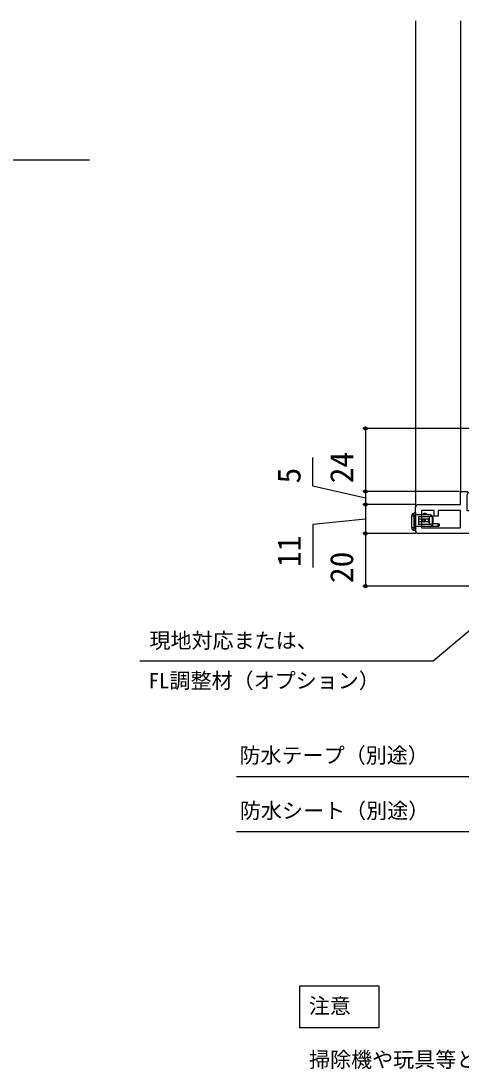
# Model space of a CAD drawing. Units: millimetres, scale not verified. Extents: x -525 to 525, y -785 to 781.
# Drawn here: x -135.1 to 32.3, y -373.5 to 25.2 of the extents above; entities that cross this region are included whole.
import ezdxf
from ezdxf.enums import TextEntityAlignment as Align

# ---------------------------------------------------------------- set-up
doc = ezdxf.new("R2010")
doc.units = ezdxf.units.MM
doc.header["$LTSCALE"] = 4
for name, color, linetype in [('0-1_USER1', 3, 'Continuous'), ('0-2_YKK_11', 7, 'Continuous'), ('0-3_YKK_12', 2, 'Continuous'), ('0-4_YKK_13', 4, 'Continuous'), ('0-6_YKK_D', 6, 'Continuous')]:
    doc.layers.add(name, color=color, linetype=linetype)
doc.styles.add('ＭＳ ゴシック', font='')
doc.styles.get('ＭＳ ゴシック').set_extended_font_data('MS Gothic')

msp = doc.modelspace()

# ---------------------------------------------------------------- linework, layer by layer
at = {"layer": '0-1_USER1'}
msp.add_lwpolyline([(-29, -357.857), (-29, -341.857), (1, -341.857), (1, -357.857)], close=True, dxfattribs=at)
at = {"layer": '0-2_YKK_11'}
for p, q in [((15.007, -168.8), (15.007, -159.8)), ((77.507, -169.8), (16.007, -169.8))]:
    msp.add_line(p, q, dxfattribs=at)
msp.add_lwpolyline([(16.007, -158.8), (32.007, -158.8), (32.007, -153.8), (34.63, -153.8), (34.949, -154.376), (34.407, -155.244), (34.407, -161), (39.285, -161), (38.222, -154.974)], dxfattribs=at)
msp.add_lwpolyline([(17.207, -167.6), (32.007, -167.6), (32.007, -161), (23.507, -161), (23.507, -163.2), (22.007, -163.2), (22.007, -161), (17.207, -161)], close=True, dxfattribs=at)
for centre, start, end in [((16.007, -159.8), 90, 180), ((16.007, -168.8), 180, 270)]:
    msp.add_arc(centre, 1, start, end, dxfattribs=at)
at = {"layer": '0-3_YKK_12'}
for p, q in [((15.007, 25.185), (15.007, -159.8)), ((32.007, 25.184), (32.007, -154.3))]:
    msp.add_line(p, q, dxfattribs=at)
at = {"layer": '0-4_YKK_13'}
for p, q in [((14.248, -163.038), (13.507, -163.038)), ((13.507, -167.631), (13.507, -163.038)), ((14.083, -162.133), (15.007, -161.7)), ((14.248, -163.038), (14.248, -167.631)), ((15.007, -162.683), (15.007, -167.834)), ((20.507, -162.7), (15.007, -162.7)), ((16.107, -163.35), (20.585, -163.35)), ((16.107, -163.456), (16.107, -163.35)), ((16.107, -163.456), (16.107, -164.35)), ((20.405, -163.456), (16.107, -163.456)), ((21.443, -163.35), (20.585, -163.35)), ((21.443, -166.35), (21.443, -163.35)), ((20.507, -167.1), (15.007, -167.1)), ((17.207, -164.35), (16.107, -164.35)), ((16.107, -164.35), (16.107, -165.35)), ((17.207, -165.35), (16.107, -165.35)), ((16.107, -165.35), (16.107, -166.245)), ((16.107, -166.245), (20.405, -166.245)), ((17.207, -164.35), (17.207, -165.35)), ((17.301, -164.35), (17.207, -164.35)), ((17.301, -165.35), (17.207, -165.35)), ((17.301, -165.35), (17.301, -164.35)), ((17.301, -164.35), (17.495, -164.35)), ((17.495, -165.35), (17.301, -165.35)), ((17.495, -164.35), (17.495, -165.35)), ((18.107, -164.35), (17.495, -164.35)), ((18.107, -165.35), (17.495, -165.35)), ((18.107, -164.35), (18.107, -165.35)), ((18.24, -164.35), (18.107, -164.35)), ((18.24, -165.35), (18.107, -165.35)), ((18.24, -165.35), (18.24, -164.35)), ((18.24, -164.35), (18.421, -164.35)), ((18.421, -165.35), (18.24, -165.35)), ((18.421, -164.35), (18.421, -165.35)), ((18.541, -164.35), (18.421, -164.35)), ((18.541, -165.35), (18.421, -165.35)), ((18.541, -165.35), (18.541, -164.35)), ((18.541, -164.35), (18.66, -164.35)), ((19.885, -164.35), (18.66, -164.35)), ((19.901, -164.35), (19.885, -164.35)), ((19.901, -165.35), (19.885, -165.35)), ((19.901, -165.35), (19.901, -164.35)), ((20.136, -164.005), (20.136, -165.695)), ((20.507, -167.1), (21.507, -166.35)), ((23.507, -167.1), (20.507, -167.1)), ((21.443, -166.35), (20.585, -166.35)), ((23.507, -166.1), (24.007, -166.1)), ((23.807, -167.1), (23.507, -167.1)), ((14.248, -167.631), (13.507, -167.631)), ((14.248, -167.631), (15.007, -167.834))]:
    msp.add_line(p, q, dxfattribs=at)
for points in [[(15.007, -161.7), (15.007, -162.683), (14.248, -163.038)], [(18.107, -162.7), (18.107, -162.1), (18.607, -162.1), (19.753, -162.7)], [(21.443, -163.35), (21.507, -163.35), (20.507, -162.7)], [(21.507, -163.35), (21.507, -166.35), (21.443, -166.35)], [(20.585, -166.35), (16.107, -166.35), (16.107, -166.245)], [(18.66, -164.35), (18.66, -165.35), (18.541, -165.35)], [(19.885, -164.35), (19.885, -165.35), (18.66, -165.35)], [(20.136, -165.695), (20.085, -165.562), (20.013, -165.435), (19.98, -165.393), (19.938, -165.36), (19.913, -165.351), (19.901, -165.35)], [(23.507, -167.1), (23.507, -166.1), (21.507, -166.1)], [(24.007, -166.1), (24.007, -166.9), (23.807, -167.1)], [(15.007, -167.834), (15.007, -168.8), (14.248, -168.597)]]:
    msp.add_lwpolyline(points, dxfattribs=at)
for centre, radius, start, end in [((14.507, -163.038), 1, 115.07721, 180), ((15.155, -162.405), 1.106, 165.72211, 214.92929), ((19.684, -163.949), 0.456, 298.43679, 352.95032), ((14.507, -167.631), 1, 180, 255), ((15.259, -168.114), 1.12, 154.463, 205.537)]:
    msp.add_arc(centre, radius, start, end, dxfattribs=at)
for centre, major_axis, start_param, end_param in [((21.697, -164.85), (0, 2.15), 0.8649888, 1.1668311), ((20.585, -163.65), (0, 0.3), 6.2831853, 7.1481741), ((21.697, -164.85), (0, 2.15), 1.9747616, 2.2766039), ((20.585, -166.05), (0, 0.3), 2.2766039, 3.1415927)]:
    msp.add_ellipse(centre, major_axis=major_axis, ratio=0.789474, start_param=start_param, end_param=end_param, dxfattribs=at)
at = {"layer": '0-6_YKK_D'}
for p, q in [((71.505, -129.8), (-5.116, -129.8)), ((-4.116, -129.8), (-4.116, -153.8)), ((31.505, -153.8), (-5.116, -153.8)), ((31.505, -153.8), (-5.116, -153.8)), ((-4.116, -153.8), (-4.116, -158.8)), ((15.005, -158.8), (-5.116, -158.8)), ((15.005, -158.8), (-5.116, -158.8)), ((-4.116, -158.8), (-4.116, -169.802)), ((15.049, -169.802), (-5.116, -169.802)), ((15.049, -169.802), (-5.116, -169.802)), ((-4.116, -169.802), (-4.116, -189.8)), ((77.005, -189.8), (-5.116, -189.8))]:
    msp.add_line(p, q, dxfattribs=at)
for points in [[(-251.499, -61.084), (-250.224, -58.876), (-232.174, -27.613), (-108.956, -27.613)], [(-4.116, -156.3), (-24.116, -151.851), (-24.116, -140.897)], [(83.921, -166.181), (81.968, -167.82), (21.68, -218.407), (-89.843, -218.407)], [(-4.116, -164.301), (-24.116, -166.391), (-24.116, -182.732)], [(79.004, -225.744), (77.051, -227.383), (35.385, -262.345), (-53.1, -262.345)], [(81.004, -245.008), (79.051, -246.647), (35.385, -283.287), (-53.1, -283.287)]]:
    msp.add_lwpolyline(points, dxfattribs=at)
for centre in [(-4.116, -129.8), (-4.116, -153.8), (-4.116, -153.8), (-4.116, -158.8), (-4.116, -158.8), (-4.116, -169.802), (-4.116, -169.802), (-4.116, -189.8)]:
    msp.add_circle(centre, 0.637, dxfattribs=at)

# ---------------------------------------------------------------- texts
at = {"layer": '0-1_USER1', "style": 'ＭＳ ゴシック'}
for s, p in [('注意', (-25.636, -354.209)), ('掃除機や玩具等とガラスとの接触を防止する場合は、', (-25.545, -374.618))]:
    msp.add_text(s, height=5.865, dxfattribs=at).set_placement(p, align=Align.BOTTOM_LEFT)
at = {"layer": '0-6_YKK_D', "style": 'ＭＳ ゴシック'}
for s, p in [('24', (-6.116, -150.698)), ('5', (-26.116, -150.738)), ('11', (-26.116, -182.573)), ('20', (-6.116, -188.665))]:
    msp.add_text(s, height=8.798, rotation=90, dxfattribs=at).set_placement(p, align=Align.BOTTOM_LEFT)
for s, p in [('現地対応または、', (-86.22, -215.202)), ('FL調整材（オプション）', (-86.584, -230.444)), ('防水テープ（別途）', (-51.992, -258.871)), ('防水シート（別途）', (-51.812, -279.939))]:
    msp.add_text(s, height=5.865, dxfattribs=at).set_placement(p, align=Align.BOTTOM_LEFT)

doc.saveas('drawing.dxf')
